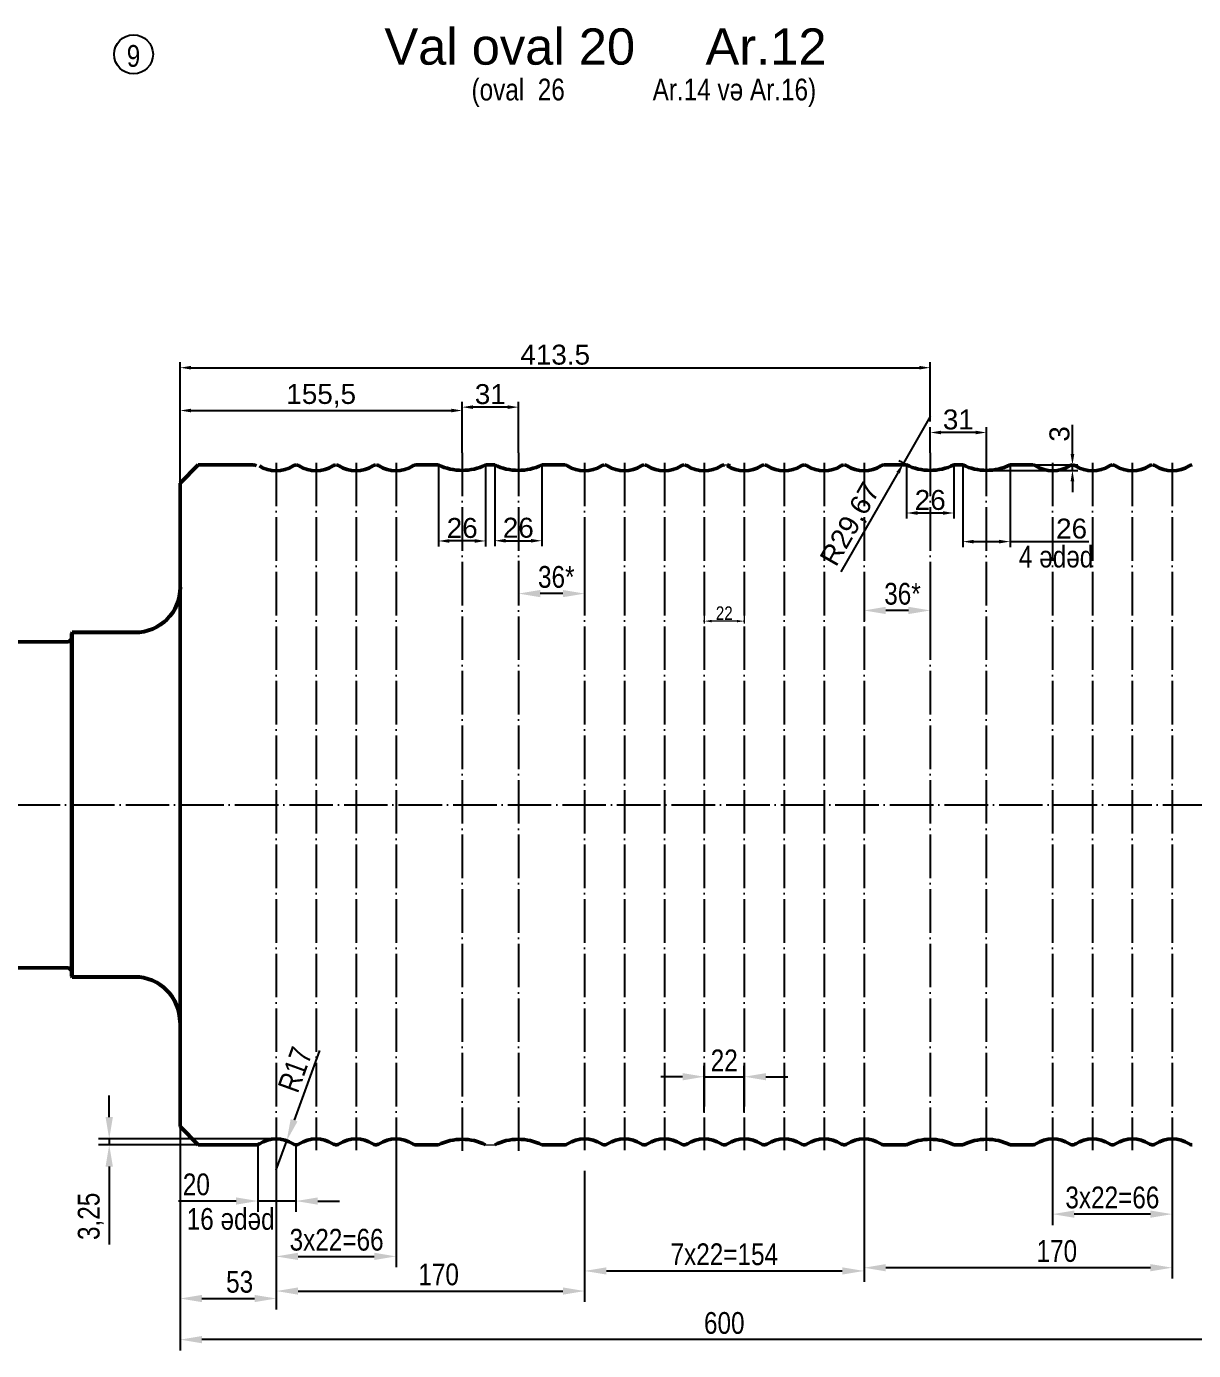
# Model space of a CAD drawing. Header units: millimetres. Extents: x 1526 to 31626, y -4643 to 9189.
# Drawn here: x 5546 to 6189, y -14 to 717 of the extents above; entities that cross this region are included whole.
import ezdxf

# ---------------------------------------------------------------- set-up
doc = ezdxf.new("R2010")
doc.units = ezdxf.units.MM
doc.linetypes.add('ACAD_ISO04W100', pattern=[30, 24, -3, 0, -3])
for name, color, linetype, lineweight in [('êîíòóðíàÿ', 7, 'Continuous', 53), ('контурная', 7, 'Continuous', 50), ('осевые', 1, 'ACAD_ISO04W100', 25), ('тонкая', 7, 'Continuous', 20)]:
    doc.layers.add(name, color=color, linetype=linetype, lineweight=lineweight)
doc.styles.add('s2v4', font='arial.ttf', dxfattribs={"height": 8})
doc.styles.add('s3v2.5', font='arial.ttf', dxfattribs={"width": 0.8, "height": 7.5})
doc.styles.add('s3v4', font='arial.ttf', dxfattribs={"width": 0.8, "height": 12})
doc.styles.get("Standard").update_dxf_attribs({"font": 'arial.ttf'})
doc.dimstyles.new('s2v4', dxfattribs={"dimtxt": 8, "dimasz": 6, "dimexe": 3, "dimexo": 0, "dimgap": 1.5, "dimtad": 1, "dimtxsty": 'Standard', "dimcen": 2.5, "dimadec": 0, "dimazin": 0, "dimtfac": 1, "dimtmove": 0, "dimatfit": 3, "dimfxl": 1, "dimarcsym": 0})
doc.dimstyles.new('s3v2.5', dxfattribs={"dimtxt": 7.5, "dimasz": 4, "dimexe": 1.25, "dimexo": 0.625, "dimtad": 1, "dimtxsty": 's3v2.5', "dimcen": 1.5, "dimclrd": 6, "dimclre": 256, "dimclrt": 1, "dimadec": 0, "dimazin": 0, "dimtfac": 1, "dimtmove": 0, "dimatfit": 3, "dimfxl": 1, "dimlwd": -1, "dimlwe": -1, "dimarcsym": 0})
doc.dimstyles.new('s4v4', dxfattribs={"dimtxt": 16, "dimasz": 12, "dimexe": 6, "dimexo": 0, "dimgap": 3, "dimtad": 1, "dimtxsty": 'Standard', "dimcen": 2.5, "dimadec": 0, "dimazin": 0, "dimtfac": 1, "dimtmove": 0, "dimatfit": 3, "dimfxl": 1, "dimarcsym": 0})

# ---------------------------------------------------------------- blocks, each defined once
blk = doc.blocks.new('*D135')
at = {"layer": 'Defpoints', "color": 0, "transparency": 16777216}
for p in [(5630.45, 117.24), (5683.45, 96.66), (5683.45, 14.91)]:
    blk.add_point(p, dxfattribs=at)
at = {"layer": 'тонкая', "color": 0, "lineweight": -2, "transparency": 16777216}
for p, q in [((5630.45, 117.24), (5630.45, 8.91)), ((5683.45, 96.66), (5683.45, 8.91)), ((5642.45, 14.91), (5671.45, 14.91))]:
    blk.add_line(p, q, dxfattribs=at)
at = {"layer": 'тонкая', "color": 0, "transparency": 16777216}
for points in [[(5642.45, 16.91), (5642.45, 12.91), (5630.45, 14.91)], [(5671.45, 16.91), (5671.45, 12.91), (5683.45, 14.91)]]:
    blk.add_solid(points, dxfattribs=at)
at = {"layer": 'тонкая', "color": 0, "transparency": 16777216, "insert": (5663.22, 24.04), "char_height": 12, "attachment_point": 5, "style": 's3v4'}
blk.add_mtext('53', dxfattribs=at)
blk = doc.blocks.new('*D137')
at = {"layer": 'Defpoints', "color": 0, "transparency": 16777216}
for p in [(5853.45, 85.4), (5683.45, 39.18), (5853.45, 19.02)]:
    blk.add_point(p, dxfattribs=at)
at = {"layer": 'тонкая', "color": 0, "lineweight": -2, "transparency": 16777216}
for p, q in [((5853.45, 85.4), (5853.45, 13.02)), ((5683.45, 39.18), (5683.45, 13.02)), ((5695.45, 19.02), (5841.45, 19.02))]:
    blk.add_line(p, q, dxfattribs=at)
at = {"layer": 'тонкая', "color": 0, "transparency": 16777216}
for points in [[(5695.45, 21.02), (5695.45, 17.02), (5683.45, 19.02)], [(5841.45, 21.02), (5841.45, 17.02), (5853.45, 19.02)]]:
    blk.add_solid(points, dxfattribs=at)
at = {"layer": 'тонкая', "color": 0, "transparency": 16777216, "insert": (5772.96, 28.14), "char_height": 12, "attachment_point": 5, "style": 's3v4'}
blk.add_mtext('170', dxfattribs=at)
blk = doc.blocks.new('*D154')
at = {"layer": 'Defpoints', "color": 0, "transparency": 16777216}
for p in [(5681.95, 102.99), (5591.32, 99.74), (5640.45, 99.74)]:
    blk.add_point(p, dxfattribs=at)
at = {"layer": 'тонкая', "color": 0, "lineweight": -2, "transparency": 16777216}
for p, q in [((5591.32, 114.99), (5591.32, 126.99)), ((5681.95, 102.99), (5585.32, 102.99)), ((5591.32, 102.99), (5591.32, 99.74)), ((5640.45, 99.74), (5585.32, 99.74)), ((5591.32, 87.74), (5591.32, 44.74))]:
    blk.add_line(p, q, dxfattribs=at)
at = {"layer": 'тонкая', "color": 0, "transparency": 16777216}
for points in [[(5589.32, 114.99), (5593.32, 114.99), (5591.32, 102.99)], [(5589.32, 87.74), (5593.32, 87.74), (5591.32, 99.74)]]:
    blk.add_solid(points, dxfattribs=at)
at = {"layer": 'тонкая', "color": 0, "transparency": 16777216, "insert": (5581.11, 60.24), "char_height": 12, "attachment_point": 5, "rotation": 90, "style": 's3v4'}
blk.add_mtext('3,25', dxfattribs=at)
blk = doc.blocks.new('*D155')
at = {"layer": 'Defpoints', "color": 0, "transparency": 16777216}
for p in [(6044.02, 492.66), (6044.02, 481.51), (6075.02, 481.51)]:
    blk.add_point(p, dxfattribs=at)
at = {"layer": 'тонкая', "color": 0, "lineweight": -2, "transparency": 16777216}
for p, q in [((6044.02, 481.51), (6044.02, 495.66)), ((6069.02, 492.66), (6050.02, 492.66)), ((6075.02, 481.51), (6075.02, 495.66))]:
    blk.add_line(p, q, dxfattribs=at)
at = {"layer": 'тонкая', "color": 0, "transparency": 16777216}
for points in [[(6050.02, 493.66), (6050.02, 491.66), (6044.02, 492.66)], [(6069.02, 493.66), (6069.02, 491.66), (6075.02, 492.66)]]:
    blk.add_solid(points, dxfattribs=at)
at = {"layer": 'тонкая', "color": 0, "transparency": 16777216, "insert": (6059.52, 499.78), "char_height": 11, "attachment_point": 5}
blk.add_mtext('31', dxfattribs=at)
blk = doc.blocks.new('*D156')
at = {"layer": 'Defpoints', "color": 0, "transparency": 16777216}
for p in [(6007.52, 96.66), (6177.45, 96.66), (6007.52, 31.91)]:
    blk.add_point(p, dxfattribs=at)
at = {"layer": 'тонкая', "color": 0, "lineweight": -2, "transparency": 16777216}
for p, q in [((6007.52, 96.66), (6007.52, 25.91)), ((6177.45, 96.66), (6177.45, 25.91)), ((6165.45, 31.91), (6019.52, 31.91))]:
    blk.add_line(p, q, dxfattribs=at)
at = {"layer": 'тонкая', "color": 0, "transparency": 16777216}
for points in [[(6019.52, 33.91), (6019.52, 29.91), (6007.52, 31.91)], [(6165.45, 33.91), (6165.45, 29.91), (6177.45, 31.91)]]:
    blk.add_solid(points, dxfattribs=at)
at = {"layer": 'тонкая', "color": 0, "transparency": 16777216, "insert": (6113.82, 41.04), "char_height": 12, "attachment_point": 5, "style": 's3v4'}
blk.add_mtext('170', dxfattribs=at)
blk = doc.blocks.new('*D157')
at = {"layer": 'Defpoints', "color": 0, "transparency": 16777216}
for p in [(5785.95, 506.65), (5785.95, 481.51), (5816.95, 481.51)]:
    blk.add_point(p, dxfattribs=at)
at = {"layer": 'тонкая', "color": 0, "lineweight": -2, "transparency": 16777216}
for p, q in [((5785.95, 481.51), (5785.95, 509.65)), ((5810.95, 506.65), (5791.95, 506.65)), ((5816.95, 481.51), (5816.95, 509.65))]:
    blk.add_line(p, q, dxfattribs=at)
at = {"layer": 'тонкая', "color": 0, "transparency": 16777216}
for points in [[(5791.95, 507.65), (5791.95, 505.65), (5785.95, 506.65)], [(5810.95, 507.65), (5810.95, 505.65), (5816.95, 506.65)]]:
    blk.add_solid(points, dxfattribs=at)
at = {"layer": 'тонкая', "color": 0, "transparency": 16777216, "insert": (5801.45, 513.77), "char_height": 11, "attachment_point": 5}
blk.add_mtext('31', dxfattribs=at)
blk = doc.blocks.new('*D139')
at = {"layer": 'Defpoints', "color": 0, "transparency": 16777216}
for p in [(5853.45, 424.59), (5816.95, 421.82), (5816.95, 403.79)]:
    blk.add_point(p, dxfattribs=at)
at = {"layer": 'тонкая', "color": 0, "lineweight": -2, "transparency": 16777216}
for p, q in [((5853.45, 424.59), (5853.45, 397.79)), ((5816.95, 421.82), (5816.95, 397.79)), ((5841.45, 403.79), (5828.95, 403.79))]:
    blk.add_line(p, q, dxfattribs=at)
at = {"layer": 'тонкая', "color": 0, "transparency": 16777216}
for points in [[(5828.95, 405.79), (5828.95, 401.79), (5816.95, 403.79)], [(5841.45, 405.79), (5841.45, 401.79), (5853.45, 403.79)]]:
    blk.add_solid(points, dxfattribs=at)
at = {"layer": 'тонкая', "color": 0, "transparency": 16777216, "insert": (5837.82, 412.92), "char_height": 12, "attachment_point": 5, "style": 's3v4'}
blk.add_mtext('36*', dxfattribs=at)
blk = doc.blocks.new('*D158')
at = {"layer": 'Defpoints', "color": 0, "transparency": 16777216}
for p in [(6007.52, 411.62), (6044.02, 411.62), (6007.52, 394.49)]:
    blk.add_point(p, dxfattribs=at)
at = {"layer": 'тонкая', "color": 0, "lineweight": -2, "transparency": 16777216}
for p, q in [((6007.52, 411.62), (6007.52, 388.49)), ((6044.02, 411.62), (6044.02, 388.49)), ((6032.02, 394.49), (6019.52, 394.49))]:
    blk.add_line(p, q, dxfattribs=at)
at = {"layer": 'тонкая', "color": 0, "transparency": 16777216}
for points in [[(6019.52, 396.49), (6019.52, 392.49), (6007.52, 394.49)], [(6032.02, 396.49), (6032.02, 392.49), (6044.02, 394.49)]]:
    blk.add_solid(points, dxfattribs=at)
at = {"layer": 'тонкая', "color": 0, "transparency": 16777216, "insert": (6028.72, 403.62), "char_height": 12, "attachment_point": 5, "style": 's3v4'}
blk.add_mtext('36*', dxfattribs=at)
blk = doc.blocks.new('*D159')
at = {"layer": 'Defpoints', "color": 0, "transparency": 16777216}
for p in [(5772.88, 474.74), (5798.88, 474.74), (5772.88, 432.82)]:
    blk.add_point(p, dxfattribs=at)
at = {"layer": 'тонкая', "color": 0, "lineweight": -2, "transparency": 16777216}
for p, q in [((5772.88, 474.74), (5772.88, 429.82)), ((5798.88, 474.74), (5798.88, 429.82)), ((5792.88, 432.82), (5778.88, 432.82))]:
    blk.add_line(p, q, dxfattribs=at)
at = {"layer": 'тонкая', "color": 0, "transparency": 16777216}
for points in [[(5778.88, 433.82), (5778.88, 431.82), (5772.88, 432.82)], [(5792.88, 433.82), (5792.88, 431.82), (5798.88, 432.82)]]:
    blk.add_solid(points, dxfattribs=at)
at = {"layer": 'тонкая', "color": 0, "transparency": 16777216, "insert": (5785.95, 439.93), "char_height": 11, "attachment_point": 5}
blk.add_mtext('26', dxfattribs=at)
blk = doc.blocks.new('*D160')
at = {"layer": 'Defpoints', "color": 0, "transparency": 16777216}
for p in [(6031.01, 474.74), (6057.02, 474.74), (6057.02, 448.25)]:
    blk.add_point(p, dxfattribs=at)
at = {"layer": 'тонкая', "color": 0, "lineweight": -2, "transparency": 16777216}
for p, q in [((6031.01, 474.74), (6031.01, 445.25)), ((6057.02, 474.74), (6057.02, 445.25)), ((6037.01, 448.25), (6051.02, 448.25))]:
    blk.add_line(p, q, dxfattribs=at)
at = {"layer": 'тонкая', "color": 0, "transparency": 16777216}
for points in [[(6037.01, 449.25), (6037.01, 447.25), (6031.01, 448.25)], [(6051.02, 449.25), (6051.02, 447.25), (6057.02, 448.25)]]:
    blk.add_solid(points, dxfattribs=at)
at = {"layer": 'тонкая', "color": 0, "transparency": 16777216, "insert": (6044.02, 455.37), "char_height": 11, "attachment_point": 5}
blk.add_mtext('26', dxfattribs=at)
blk = doc.blocks.new('*D161')
at = {"layer": 'Defpoints', "color": 0, "transparency": 16777216}
for p in [(6062.01, 474.74), (6088.02, 474.74), (6088.02, 432.46)]:
    blk.add_point(p, dxfattribs=at)
at = {"layer": 'тонкая', "color": 0, "lineweight": -2, "transparency": 16777216}
for p, q in [((6062.01, 474.74), (6062.01, 429.46)), ((6088.02, 474.74), (6088.02, 429.46)), ((6068.01, 432.46), (6082.02, 432.46)), ((6088.02, 432.46), (6131.44, 432.46))]:
    blk.add_line(p, q, dxfattribs=at)
at = {"layer": 'тонкая', "color": 0, "transparency": 16777216}
for points in [[(6068.01, 433.46), (6068.01, 431.46), (6062.01, 432.46)], [(6082.02, 433.46), (6082.02, 431.46), (6088.02, 432.46)]]:
    blk.add_solid(points, dxfattribs=at)
at = {"layer": 'тонкая', "color": 0, "transparency": 16777216, "insert": (6121.97, 439.57), "char_height": 11, "attachment_point": 5}
blk.add_mtext('26', dxfattribs=at)
blk = doc.blocks.new('*D162')
at = {"layer": 'Defpoints', "color": 0, "transparency": 16777216}
for p in [(5673.31, 99.87), (5694.29, 99.74), (5694.29, 68.69)]:
    blk.add_point(p, dxfattribs=at)
at = {"layer": 'тонкая', "color": 0, "lineweight": -2, "transparency": 16777216}
for p, q in [((5673.31, 99.87), (5673.31, 62.69)), ((5694.29, 99.74), (5694.29, 62.69)), ((5661.31, 68.69), (5629.43, 68.69)), ((5694.29, 68.69), (5673.31, 68.69)), ((5706.29, 68.69), (5718.29, 68.69))]:
    blk.add_line(p, q, dxfattribs=at)
at = {"layer": 'тонкая', "color": 0, "transparency": 16777216}
for points in [[(5661.31, 70.69), (5661.31, 66.69), (5673.31, 68.69)], [(5706.29, 70.69), (5706.29, 66.69), (5694.29, 68.69)]]:
    blk.add_solid(points, dxfattribs=at)
at = {"layer": 'тонкая', "color": 0, "transparency": 16777216, "insert": (5639.37, 77.81), "char_height": 12, "attachment_point": 5, "style": 's3v4'}
blk.add_mtext('20', dxfattribs=at)
blk = doc.blocks.new('*D177')
at = {"layer": 'Defpoints', "color": 0, "transparency": 16777216}
for p in [(6230.45, 109.74), (5630.45, 48.11), (5630.45, -7.77)]:
    blk.add_point(p, dxfattribs=at)
at = {"layer": 'тонкая', "color": 0, "lineweight": -2, "transparency": 16777216}
for p, q in [((6230.45, 109.74), (6230.45, -13.77)), ((5630.45, 48.11), (5630.45, -13.77)), ((6218.45, -7.77), (5642.45, -7.77))]:
    blk.add_line(p, q, dxfattribs=at)
at = {"layer": 'тонкая', "color": 0, "transparency": 16777216}
for points in [[(5642.45, -5.77), (5642.45, -9.77), (5630.45, -7.77)], [(6218.45, -5.77), (6218.45, -9.77), (6230.45, -7.77)]]:
    blk.add_solid(points, dxfattribs=at)
at = {"layer": 'тонкая', "color": 0, "transparency": 16777216, "insert": (5930.45, 1.35), "char_height": 12, "attachment_point": 5, "style": 's3v4'}
blk.add_mtext('600', dxfattribs=at)
blk = doc.blocks.new('*D178')
at = {"layer": 'Defpoints', "color": 0, "transparency": 16777216}
for p in [(5919.45, 392.61), (5919.45, 388.6), (5941.45, 392.61)]:
    blk.add_point(p, dxfattribs=at)
at = {"layer": 'тонкая', "transparency": 16777216}
for p, q in [((5919.45, 391.98), (5919.45, 387.35)), ((5941.45, 391.98), (5941.45, 387.35))]:
    blk.add_line(p, q, dxfattribs=at)
at = {"layer": 'тонкая', "color": 6, "transparency": 16777216}
blk.add_line((5937.45, 388.6), (5923.45, 388.6), dxfattribs=at)
for points in [[(5923.45, 389.27), (5923.45, 387.93), (5919.45, 388.6)], [(5937.45, 389.27), (5937.45, 387.93), (5941.45, 388.6)]]:
    blk.add_solid(points, dxfattribs=at)
at = {"layer": 'тонкая', "color": 1, "transparency": 16777216, "insert": (5930.45, 392.99), "char_height": 7.5, "attachment_point": 5, "style": 's3v2.5'}
blk.add_mtext('22', dxfattribs=at)
blk = doc.blocks.new('*D179')
at = {"layer": 'Defpoints', "color": 0, "transparency": 16777216}
for p in [(5941.45, 137.27), (5919.45, 117.75), (5941.45, 117.75)]:
    blk.add_point(p, dxfattribs=at)
at = {"layer": 'тонкая', "color": 0, "lineweight": -2, "transparency": 16777216}
for p, q in [((5919.45, 117.75), (5919.45, 143.27)), ((5941.45, 117.75), (5941.45, 143.27)), ((5907.45, 137.27), (5895.45, 137.27)), ((5919.45, 137.27), (5941.45, 137.27)), ((5953.45, 137.27), (5965.45, 137.27))]:
    blk.add_line(p, q, dxfattribs=at)
at = {"layer": 'тонкая', "color": 0, "transparency": 16777216}
for points in [[(5907.45, 139.27), (5907.45, 135.27), (5919.45, 137.27)], [(5953.45, 139.27), (5953.45, 135.27), (5941.45, 137.27)]]:
    blk.add_solid(points, dxfattribs=at)
at = {"layer": 'тонкая', "color": 0, "transparency": 16777216, "insert": (5930.45, 146.29), "char_height": 12, "attachment_point": 5, "style": 's3v4'}
blk.add_mtext('22', dxfattribs=at)
blk = doc.blocks.new('*D180')
at = {"layer": 'Defpoints', "color": 0, "transparency": 16777216}
for p in [(5749.45, 96.66), (5683.45, 46.06), (5749.45, 38.14)]:
    blk.add_point(p, dxfattribs=at)
at = {"layer": 'тонкая', "color": 0, "lineweight": -2, "transparency": 16777216}
for p, q in [((5749.45, 96.66), (5749.45, 32.14)), ((5683.45, 46.06), (5683.45, 32.14)), ((5695.45, 38.14), (5737.45, 38.14))]:
    blk.add_line(p, q, dxfattribs=at)
at = {"layer": 'тонкая', "color": 0, "transparency": 16777216}
for points in [[(5695.45, 40.14), (5695.45, 36.14), (5683.45, 38.14)], [(5737.45, 40.14), (5737.45, 36.14), (5749.45, 38.14)]]:
    blk.add_solid(points, dxfattribs=at)
at = {"layer": 'тонкая', "color": 0, "transparency": 16777216, "insert": (5716.7, 47.27), "char_height": 12, "attachment_point": 5, "style": 's3v4'}
blk.add_mtext('3x22=66', dxfattribs=at)
blk = doc.blocks.new('*D142')
at = {"layer": 'Defpoints', "color": 0, "transparency": 16777216}
for p in [(6007.52, 56.6), (5853.45, 49.21), (6007.52, 30.12)]:
    blk.add_point(p, dxfattribs=at)
at = {"layer": 'тонкая', "color": 0, "lineweight": -2, "transparency": 16777216}
for p, q in [((6007.52, 56.6), (6007.52, 24.12)), ((5853.45, 49.21), (5853.45, 24.12)), ((5865.45, 30.12), (5995.52, 30.12))]:
    blk.add_line(p, q, dxfattribs=at)
at = {"layer": 'тонкая', "color": 0, "transparency": 16777216}
for points in [[(5865.45, 32.12), (5865.45, 28.12), (5853.45, 30.12)], [(5995.52, 32.12), (5995.52, 28.12), (6007.52, 30.12)]]:
    blk.add_solid(points, dxfattribs=at)
at = {"layer": 'тонкая', "color": 0, "transparency": 16777216, "insert": (5930.48, 39.24), "char_height": 12, "attachment_point": 5, "style": 's3v4'}
blk.add_mtext('7x22=154', dxfattribs=at)
blk = doc.blocks.new('*D181')
at = {"layer": 'Defpoints', "color": 0, "transparency": 16777216}
for p in [(5689.17, 101.98), (5683.38, 85.99)]:
    blk.add_point(p, dxfattribs=at)
at = {"layer": 'тонкая', "color": 0, "lineweight": -2, "transparency": 16777216}
for p, q in [((5707.19, 151.76), (5693.26, 113.26)), ((5683.38, 85.99), (5689.17, 101.98))]:
    blk.add_line(p, q, dxfattribs=at)
at = {"layer": 'тонкая', "color": 0, "transparency": 16777216}
blk.add_solid([(5691.38, 113.94), (5695.14, 112.58), (5689.17, 101.98)], dxfattribs=at)
at = {"layer": 'тонкая', "color": 0, "transparency": 16777216, "insert": (5693.78, 141.22), "char_height": 12, "attachment_point": 5, "rotation": 70.09606, "style": 's3v4'}
blk.add_mtext('R17', dxfattribs=at)
blk = doc.blocks.new('*D182')
at = {"layer": 'Defpoints', "color": 0, "transparency": 16777216}
for p in [(5803.88, 474.74), (5829.88, 474.74), (5829.88, 432.95)]:
    blk.add_point(p, dxfattribs=at)
at = {"layer": 'тонкая', "color": 0, "lineweight": -2, "transparency": 16777216}
for p, q in [((5803.88, 474.74), (5803.88, 429.95)), ((5829.88, 474.74), (5829.88, 429.95)), ((5809.88, 432.95), (5823.88, 432.95))]:
    blk.add_line(p, q, dxfattribs=at)
at = {"layer": 'тонкая', "color": 0, "transparency": 16777216}
for points in [[(5809.88, 433.95), (5809.88, 431.95), (5803.88, 432.95)], [(5823.88, 433.95), (5823.88, 431.95), (5829.88, 432.95)]]:
    blk.add_solid(points, dxfattribs=at)
at = {"layer": 'тонкая', "color": 0, "transparency": 16777216, "insert": (5816.88, 440.06), "char_height": 11, "attachment_point": 5}
blk.add_mtext('26', dxfattribs=at)
blk = doc.blocks.new('*D183')
at = {"layer": 'Defpoints', "color": 0, "transparency": 16777216}
for p in [(5785.95, 504.79), (5785.95, 481.51), (5630.45, 464.74)]:
    blk.add_point(p, dxfattribs=at)
at = {"layer": 'тонкая', "color": 0, "lineweight": -2, "transparency": 16777216}
for p, q in [((5630.45, 464.74), (5630.45, 507.79)), ((5636.45, 504.79), (5779.95, 504.79)), ((5785.95, 481.51), (5785.95, 507.79))]:
    blk.add_line(p, q, dxfattribs=at)
at = {"layer": 'тонкая', "color": 0, "transparency": 16777216}
for points in [[(5636.45, 505.79), (5636.45, 503.79), (5630.45, 504.79)], [(5779.95, 505.79), (5779.95, 503.79), (5785.95, 504.79)]]:
    blk.add_solid(points, dxfattribs=at)
at = {"layer": 'тонкая', "color": 0, "transparency": 16777216, "insert": (5708.2, 512.9), "char_height": 11, "attachment_point": 5}
blk.add_mtext('155,5', dxfattribs=at)
blk = doc.blocks.new('*D143')
at = {"layer": 'Defpoints', "color": 0, "transparency": 16777216}
for p in [(6044.02, 528.41), (5630.45, 507.79), (6044.02, 498.66)]:
    blk.add_point(p, dxfattribs=at)
at = {"layer": 'тонкая', "color": 0, "lineweight": -2, "transparency": 16777216}
for p, q in [((5630.45, 507.79), (5630.45, 531.41)), ((5636.45, 528.41), (6038.02, 528.41)), ((6044.02, 498.66), (6044.02, 531.41))]:
    blk.add_line(p, q, dxfattribs=at)
at = {"layer": 'тонкая', "color": 0, "transparency": 16777216}
for points in [[(5636.45, 529.41), (5636.45, 527.41), (5630.45, 528.41)], [(6038.02, 529.41), (6038.02, 527.41), (6044.02, 528.41)]]:
    blk.add_solid(points, dxfattribs=at)
at = {"layer": 'тонкая', "color": 0, "transparency": 16777216, "insert": (5837.23, 535.53), "char_height": 11, "attachment_point": 5}
blk.add_mtext('413.5', dxfattribs=at)
blk = doc.blocks.new('*D184')
at = {"layer": 'Defpoints', "color": 0, "transparency": 16777216}
for p in [(6075.02, 471.74), (6094.3, 474.74), (6122.44, 474.74)]:
    blk.add_point(p, dxfattribs=at)
at = {"layer": 'тонкая', "color": 0, "lineweight": -2, "transparency": 16777216}
for p, q in [((6122.44, 480.74), (6122.44, 496.95)), ((6075.02, 471.74), (6125.44, 471.74)), ((6094.3, 474.74), (6125.44, 474.74)), ((6122.44, 471.74), (6122.44, 474.74)), ((6122.44, 465.74), (6122.44, 459.74))]:
    blk.add_line(p, q, dxfattribs=at)
at = {"layer": 'тонкая', "color": 0, "transparency": 16777216}
for points in [[(6121.44, 480.74), (6123.44, 480.74), (6122.44, 474.74)], [(6121.44, 465.74), (6123.44, 465.74), (6122.44, 471.74)]]:
    blk.add_solid(points, dxfattribs=at)
at = {"layer": 'тонкая', "color": 0, "transparency": 16777216, "insert": (6115.32, 491.85), "char_height": 11, "attachment_point": 5, "rotation": 90}
blk.add_mtext('3', dxfattribs=at)
blk = doc.blocks.new('*D185')
at = {"layer": 'Defpoints', "color": 0, "transparency": 16777216}
for p in [(6044.02, 501.41), (6029.27, 475.67)]:
    blk.add_point(p, dxfattribs=at)
at = {"layer": 'тонкая', "color": 0, "lineweight": -2, "transparency": 16777216}
for p, q in [((6044.02, 501.41), (6029.27, 475.67)), ((5994.93, 415.72), (6026.29, 470.46))]:
    blk.add_line(p, q, dxfattribs=at)
blk.add_arc((6044.02, 501.41), 29.67, 234.40436, 244.01225, dxfattribs=at)
at = {"layer": 'тонкая', "color": 0, "transparency": 16777216}
blk.add_solid([(6025.42, 470.96), (6027.15, 469.97), (6029.27, 475.67)], dxfattribs=at)
at = {"layer": 'тонкая', "color": 0, "transparency": 16777216, "insert": (6000.48, 441.73), "char_height": 11, "attachment_point": 5, "rotation": 60.19767}
blk.add_mtext('R29,67', dxfattribs=at)
blk = doc.blocks.new('*D186')
at = {"layer": 'Defpoints', "color": 0, "transparency": 16777216}
for p in [(6111.45, 96.66), (6177.45, 77.82), (6111.45, 61.45)]:
    blk.add_point(p, dxfattribs=at)
at = {"layer": 'тонкая', "color": 0, "lineweight": -2, "transparency": 16777216}
for p, q in [((6111.45, 96.66), (6111.45, 55.45)), ((6177.45, 77.82), (6177.45, 55.45)), ((6165.45, 61.45), (6123.45, 61.45))]:
    blk.add_line(p, q, dxfattribs=at)
at = {"layer": 'тонкая', "color": 0, "transparency": 16777216}
for points in [[(6123.45, 63.45), (6123.45, 59.45), (6111.45, 61.45)], [(6165.45, 63.45), (6165.45, 59.45), (6177.45, 61.45)]]:
    blk.add_solid(points, dxfattribs=at)
at = {"layer": 'тонкая', "color": 0, "transparency": 16777216, "insert": (6144.45, 70.58), "char_height": 12, "attachment_point": 5, "style": 's3v4'}
blk.add_mtext('3x22=66', dxfattribs=at)

msp = doc.modelspace()

# ---------------------------------------------------------------- linework, layer by layer
msp.add_circle((5604.71539, 701.29007), 10.75362)
at = {"layer": 'êîíòóðíàÿ'}
for points in [[(5630.4492, 407.2447, -0.414213562), (5605.4492, 382.2447), (5570.94883, 382.2447)], [(5630.4492, 167.2447, 0.414213562), (5605.4492, 192.2447), (5570.94883, 192.2447)]]:
    msp.add_lwpolyline(points, format="xyb", dxfattribs=at)
msp.add_lwpolyline([(5570.44883, 380.2447), (5570.44883, 195.25229)], dxfattribs=at)
at = {"layer": 'контурная'}
for p, q in [((5630.4492, 464.7447), (5640.4492, 474.7447)), ((5640.4492, 474.7447), (5670.95464, 474.7447)), ((5760.31214, 474.7447), (5772.88262, 474.7447)), ((5772.88262, 474.7447), (5768.97679, 474.7447)), ((5798.88416, 474.7447), (5803.88262, 474.7447)), ((5829.88416, 474.7447), (5842.45464, 474.7447)), ((5829.88416, 474.7447), (5833.78999, 474.7447)), ((5829.88416, 474.7447), (5833.78999, 474.7447)), ((6031.01424, 474.7447), (6018.44375, 474.7447)), ((6031.01424, 474.7447), (6027.1084, 474.7447)), ((6031.01424, 474.7447), (6027.1084, 474.7447)), ((6062.01424, 474.7447), (6057.01577, 474.7447)), ((6100.58626, 474.7447), (6088.01577, 474.7447)), ((6088.01577, 474.7447), (6091.92161, 474.7447)), ((5630.4492, 464.7447), (5630.4492, 109.7447)), ((5570.44883, 381.7447), (5570.94883, 382.2447)), ((5570.44883, 380.2447), (5570.44883, 381.7447)), ((5570.94883, 382.2447), (5570.94883, 192.2447)), ((5568.44883, 377.2447), (5400.44883, 377.2447)), ((5630.4492, 323.38155), (5630.4492, 323.38155)), ((5400.44883, 197.25229), (5568.44883, 197.25229)), ((5570.44883, 195.25229), (5570.44883, 192.7447)), ((5570.44883, 192.7447), (5570.94883, 192.2447)), ((5630.4492, 109.7447), (5640.4492, 99.7447)), ((5640.4492, 99.7447), (5672.45464, 99.7447)), ((5760.31214, 99.7447), (5772.88262, 99.7447)), ((5772.88262, 99.7447), (5768.97679, 99.7447)), ((5829.88416, 99.7447), (5842.45464, 99.7447)), ((6031.01424, 99.7447), (6018.44375, 99.7447)), ((6031.01424, 99.7447), (6027.1084, 99.7447)), ((6031.01424, 99.7447), (6027.1084, 99.7447)), ((6062.01424, 99.7447), (6057.01577, 99.7447)), ((6100.58626, 99.7447), (6088.01577, 99.7447)), ((6088.01577, 99.7447), (6091.92161, 99.7447))]:
    msp.add_line(p, q, dxfattribs=at)
for centre, radius, start, end in [((5670.95464, 471.7447), 3, 56.87705979, 90), ((5683.38339, 488.4947), 17, 236.87705979, 303.12294021), ((5694.31214, 471.7447), 3, 90, 123.12294021), ((5694.45464, 471.7447), 3, 56.87705979, 90), ((5705.38339, 488.4947), 17, 236.87705979, 303.12294021), ((5716.31214, 471.7447), 3, 90, 123.12294021), ((5716.45464, 471.7447), 3, 56.87705979, 90), ((5727.38339, 488.4947), 17, 236.87705979, 303.12294021), ((5738.31214, 471.7447), 3, 90, 123.12294021), ((5738.45464, 471.7447), 3, 56.87705979, 90), ((5749.38339, 488.4947), 17, 236.87705979, 303.12294021), ((5760.31214, 471.7447), 3, 90, 123.12294021), ((5785.88339, 501.4147), 29.67, 244.01225192, 295.98774808), ((5816.88339, 501.4147), 29.67, 244.01225192, 295.98774808), ((5842.45464, 471.7447), 3, 56.87705979, 90), ((5853.38339, 488.4947), 17, 236.87705979, 303.12294021), ((5864.31214, 471.7447), 3, 90, 123.12294021), ((5864.45464, 471.7447), 3, 56.87705979, 90), ((5875.38339, 488.4947), 17, 236.87705979, 303.12294021), ((5886.31214, 471.7447), 3, 90, 123.12294021), ((5886.45464, 471.7447), 3, 56.87705979, 90), ((5897.38339, 488.4947), 17, 236.87705979, 303.12294021), ((5908.31214, 471.7447), 3, 90, 123.12294021), ((5908.45464, 471.7447), 3, 56.87705979, 90), ((5919.38339, 488.4947), 17, 236.87705979, 303.12294021), ((5930.31214, 471.7447), 3, 90, 123.12294021), ((5932.08626, 471.7447), 3, 56.87705979, 90), ((5941.515, 488.4947), 17, 236.87705979, 303.12294021), ((5952.44375, 471.7447), 3, 90, 123.12294021), ((5952.58626, 471.7447), 3, 56.87705979, 90), ((5963.515, 488.4947), 17, 236.87705979, 303.12294021), ((5974.44375, 471.7447), 3, 90, 123.12294021), ((5974.58626, 471.7447), 3, 56.87705979, 90), ((5985.515, 488.4947), 17, 236.87705979, 303.12294021), ((5996.44375, 471.7447), 3, 90, 123.12294021), ((5996.58626, 471.7447), 3, 56.87705979, 90), ((6007.515, 488.4947), 17, 236.87705979, 303.12294021), ((6018.44375, 471.7447), 3, 90, 123.12294021), ((6044.015, 501.4147), 29.67, 244.01225192, 295.98774808), ((6075.015, 501.4147), 29.67, 244.01225192, 295.98774808), ((6100.58626, 471.7447), 3, 56.87705979, 90), ((6111.515, 488.4947), 17, 236.87705979, 303.12294021), ((6122.44375, 471.7447), 3, 90, 123.12294021), ((6122.58626, 471.7447), 3, 56.87705979, 90), ((6133.515, 488.4947), 17, 236.87705979, 303.12294021), ((6144.44375, 471.7447), 3, 90, 123.12294021), ((6144.58626, 471.7447), 3, 56.87705979, 90), ((6155.515, 488.4947), 17, 236.87705979, 303.12294021), ((6166.44375, 471.7447), 3, 90, 123.12294021), ((6166.58626, 471.7447), 3, 56.87705979, 90), ((6177.515, 488.4947), 17, 236.87705979, 303.12294021), ((6188.44375, 471.7447), 3, 90, 123.12294021), ((5568.44883, 379.2447), 2, 270, 0), ((5568.44883, 195.25229), 2, 0, 90), ((5683.38339, 85.9947), 17, 56.87705979, 123.12294021), ((5705.38339, 85.9947), 17, 56.87705979, 123.12294021), ((5727.38339, 85.9947), 17, 56.87705979, 123.12294021), ((5749.38339, 85.9947), 17, 56.87705979, 123.12294021), ((5785.88339, 73.0747), 29.67, 64.01225192, 115.98774808), ((5816.88339, 73.0747), 29.67, 64.01225192, 115.98774808), ((5853.38339, 85.9947), 17, 56.87705979, 123.12294021), ((5875.38339, 85.9947), 17, 56.87705979, 123.12294021), ((5897.38339, 85.9947), 17, 56.87705979, 123.12294021), ((5919.38339, 85.9947), 17, 56.87705979, 123.12294021), ((5941.515, 85.9947), 17, 56.87705979, 123.12294021), ((5963.515, 85.9947), 17, 56.87705979, 123.12294021), ((5985.515, 85.9947), 17, 56.87705979, 123.12294021), ((6007.515, 85.9947), 17, 56.87705979, 123.12294021), ((6044.015, 73.0747), 29.67, 64.01225192, 115.98774808), ((6075.015, 73.0747), 29.67, 64.01225192, 115.98774808), ((6111.515, 85.9947), 17, 56.87705979, 123.12294021), ((6133.515, 85.9947), 17, 56.87705979, 123.12294021), ((6155.515, 85.9947), 17, 56.87705979, 123.12294021), ((6177.515, 85.9947), 17, 56.87705979, 123.12294021), ((5672.45464, 102.7447), 3, 270, 303.12294021), ((5694.31214, 102.7447), 3, 236.87705979, 270), ((5694.45464, 102.7447), 3, 270, 303.12294021), ((5716.31214, 102.7447), 3, 236.87705979, 270), ((5716.45464, 102.7447), 3, 270, 303.12294021), ((5738.31214, 102.7447), 3, 236.87705979, 270), ((5738.45464, 102.7447), 3, 270, 303.12294021), ((5760.31214, 102.7447), 3, 236.87705979, 270), ((5842.45464, 102.7447), 3, 270, 303.12294021), ((5864.31214, 102.7447), 3, 236.87705979, 270), ((5864.45464, 102.7447), 3, 270, 303.12294021), ((5886.31214, 102.7447), 3, 236.87705979, 270), ((5886.45464, 102.7447), 3, 270, 303.12294021), ((5908.31214, 102.7447), 3, 236.87705979, 270), ((5908.45464, 102.7447), 3, 270, 303.12294021), ((5930.31214, 102.7447), 3, 236.87705979, 270), ((5930.58626, 102.7447), 3, 270, 303.12294021), ((5952.44375, 102.7447), 3, 236.87705979, 270), ((5952.58626, 102.7447), 3, 270, 303.12294021), ((5974.44375, 102.7447), 3, 236.87705979, 270), ((5974.58626, 102.7447), 3, 270, 303.12294021), ((5996.44375, 102.7447), 3, 236.87705979, 270), ((5996.58626, 102.7447), 3, 270, 303.12294021), ((6018.44375, 102.7447), 3, 236.87705979, 270), ((6100.58626, 102.7447), 3, 270, 303.12294021), ((6122.44375, 102.7447), 3, 236.87705979, 270), ((6122.58626, 102.7447), 3, 270, 303.12294021), ((6144.44375, 102.7447), 3, 236.87705979, 270), ((6144.58626, 102.7447), 3, 270, 303.12294021), ((6166.44375, 102.7447), 3, 236.87705979, 270), ((6166.58626, 102.7447), 3, 270, 303.12294021), ((6188.44375, 102.7447), 3, 236.87705979, 270)]:
    msp.add_arc(centre, radius, start, end, dxfattribs=at)
at = {"layer": 'осевые'}
for p, q in [((5683.4492, 475.98774), (5683.4492, 96.66307)), ((5705.4492, 475.98774), (5705.4492, 96.66307)), ((5727.4492, 475.98774), (5727.4492, 96.66307)), ((5749.4492, 475.98774), (5749.4492, 96.66307)), ((5785.95339, 481.50854), (5785.95339, 94.0649)), ((5816.95339, 481.50854), (5816.95339, 94.0649)), ((5853.4492, 475.98774), (5853.4492, 96.66307)), ((5875.4492, 475.98774), (5875.4492, 96.66307)), ((5897.4492, 475.98774), (5897.4492, 96.66307)), ((5919.4492, 475.98774), (5919.4492, 96.66307)), ((5941.4492, 475.98774), (5941.4492, 96.66307)), ((5963.4492, 475.98774), (5963.4492, 96.66307)), ((5985.4492, 475.98774), (5985.4492, 96.66307)), ((6007.5192, 475.98774), (6007.5192, 96.66307)), ((6044.015, 481.50854), (6044.015, 94.0649)), ((6074.945, 481.50854), (6074.945, 94.0649)), ((6111.4492, 475.98774), (6111.4492, 96.66307)), ((6133.4492, 475.98774), (6133.4492, 96.66307)), ((6155.4492, 475.98774), (6155.4492, 96.66307)), ((6177.4492, 475.98774), (6177.4492, 96.66307)), ((5239.19236, 287.2447), (6577.06963, 287.2447))]:
    msp.add_line(p, q, dxfattribs=at)
at = {"layer": 'тонкая'}
for p, q in [((5928.81214, 474.7447), (5932.08626, 474.7447)), ((5694.45464, 99.7447), (5694.31214, 99.7447)), ((5798.88416, 99.7447), (5803.88262, 99.7447)), ((5928.81214, 99.7447), (5932.08626, 99.7447))]:
    msp.add_line(p, q, dxfattribs=at)

# ---------------------------------------------------------------- texts
at = {"layer": 'тонкая', "style": 's2v4'}
msp.add_text('Val oval 20     Ar.12', height=20, dxfattribs=at).set_placement((5743.07138, 695.57737))
at = {"layer": 'тонкая', "style": 's3v4', "width": 0.8}
for s, p in [('(oval  26             Ar.14 və Ar.16)', (5791.08754, 675.85671)), ('4 ədəd', (6092.91025, 418.18042)), ('16 ədəd', (5634.03157, 52.81486))]:
    msp.add_text(s, height=12, dxfattribs=at).set_placement(p)
at = {"layer": 'тонкая', "insert": (5604.71341, 700.3132), "char_height": 12, "attachment_point": 5, "style": 's3v4'}
msp.add_mtext('9', dxfattribs=at)

# ---------------------------------------------------------------- dimensions: what is measured, and where the dimension line sits
at = {"layer": 'тонкая'}
for base, p1, p2, text, dimstyle, override, picture, middle in [((6044.015, 528.41175), (5630.4492, 507.78553), (6044.015, 498.66044), '413.5', 's2v4', {"dimtxt": 11}, '*D143', (5837.2321, 535.5318)), ((6111.4492, 61.4454), (6177.4492, 77.82107), (6111.4492, 96.66307), '3x22=66', 's4v4', {"dimdec": 0, "dimtxsty": 's3v4'}, '*D186', (6144.4492, 70.57637)), ((6007.5192, 30.11647), (5853.4492, 49.20963), (6007.5192, 56.60332), '7x22=154', 's4v4', {"dimdec": 0, "dimtxsty": 's3v4'}, '*D142', (5930.4842, 39.24334))]:
    dim = msp.add_linear_dim(base=base, p1=p1, p2=p2, text=text, dimstyle=dimstyle, override=override, dxfattribs=at)
    dim.commit()
    dim.dimension.update_dxf_attribs({"geometry": picture, "text_midpoint": middle})
for base, p1, p2, dimstyle, override, picture, middle in [((5785.95339, 504.78553), (5630.4492, 464.7447), (5785.95339, 481.50854), 's2v4', {"dimtxt": 11}, '*D183', (5708.20129, 512.89603)), ((5785.95339, 506.64887), (5816.95339, 481.50854), (5785.95339, 481.50854), 's2v4', {"dimtxt": 11}, '*D157', (5801.45339, 513.76892)), ((6044.015, 492.66044), (6075.015, 481.50854), (6044.015, 481.50854), 's2v4', {"dimtxt": 11}, '*D155', (6059.515, 499.78049)), ((5829.88416, 432.94674), (5803.88262, 474.7447), (5829.88416, 474.7447), 's2v4', {"dimtxt": 11}, '*D182', (5816.88339, 440.06304)), ((6057.01577, 448.25419), (6031.01424, 474.7447), (6057.01577, 474.7447), 's2v4', {"dimtxt": 11}, '*D160', (6044.015, 455.3705)), ((5941.4492, 137.27008), (5919.4492, 117.75041), (5941.4492, 117.75041), 's4v4', {"dimdec": 0, "dimtxsty": 's3v4'}, '*D179', (5930.4492, 146.29463)), ((5630.4492, -7.77395), (6230.4492, 109.7447), (5630.4492, 48.10517), 's4v4', {"dimdec": 0, "dimtxsty": 's3v4'}, '*D177', (5930.4492, 1.35293))]:
    dim = msp.add_linear_dim(base=base, p1=p1, p2=p2, dimstyle=dimstyle, override=override, dxfattribs=at)
    dim.commit()
    dim.dimension.update_dxf_attribs({"geometry": picture, "text_midpoint": middle})
dim = msp.add_radius_dim(center=(6044.015, 501.4147), mpoint=(6029.26874, 475.6687), dimstyle='s2v4', override={"dimtxt": 11}, dxfattribs=at)
dim.commit()
dim.dimension.update_dxf_attribs({"geometry": '*D185', "text_midpoint": (6007.5192, 437.69545), "dimtype": 164})
dim = msp.add_linear_dim(base=(6122.44375, 474.7447), p1=(6075.015, 471.7447), p2=(6094.30102, 474.7447), angle=90, dimstyle='s2v4', override={"dimtxt": 11}, dxfattribs=at)
dim.commit()
dim.dimension.update_dxf_attribs({"geometry": '*D184', "text_midpoint": (6115.3237, 491.84634)})
for base, p1, p2, dimstyle, override, picture, middle in [((5772.88262, 432.81739), (5798.88416, 474.7447), (5772.88262, 474.7447), 's2v4', {"dimtxt": 11}, '*D159', (5785.95339, 432.81739)), ((6088.01577, 432.45635), (6062.01424, 474.7447), (6088.01577, 474.7447), 's2v4', {"dimtxt": 11}, '*D161', (6121.97021, 432.45635)), ((5683.4492, 14.91211), (5630.4492, 117.2447), (5683.4492, 96.66307), 's4v4', {"dimdec": 1, "dimtxsty": 's3v4'}, '*D135', (5663.21679, 14.91211)), ((6007.5192, 31.91463), (6177.4492, 96.66307), (6007.5192, 96.66307), 's4v4', {"dimdec": 0, "dimtxsty": 's3v4'}, '*D156', (6113.82067, 31.91463)), ((5853.4492, 19.01573), (5683.4492, 39.18278), (5853.4492, 85.40354), 's4v4', {"dimdec": 0, "dimtxsty": 's3v4'}, '*D137', (5772.95583, 19.01573))]:
    dim = msp.add_linear_dim(base=base, p1=p1, p2=p2, dimstyle=dimstyle, override=override, dxfattribs=at)
    dim.commit()
    dim.dimension.update_dxf_attribs({"geometry": picture, "text_midpoint": middle, "dimtype": 160})
for base, p1, p2, text, picture, middle in [((5816.95339, 403.79115), (5853.4492, 424.59091), (5816.95339, 421.8155), '<>*', '*D139', (5837.82125, 403.79115)), ((6007.5192, 394.48895), (6044.015, 411.61797), (6007.5192, 411.61797), '<>*', '*D158', (6028.72008, 394.48895)), ((5694.29435, 68.6868), (5673.30978, 99.86915), (5694.29435, 99.74475), '20', '*D162', (5639.36844, 68.6868)), ((5749.4492, 38.14383), (5683.4492, 46.05977), (5749.4492, 96.66307), '3x22=66', '*D180', (5716.70413, 38.14383))]:
    dim = msp.add_linear_dim(base=base, p1=p1, p2=p2, text=text, dimstyle='s4v4', override={"dimdec": 0, "dimtxsty": 's3v4'}, dxfattribs=at)
    dim.commit()
    dim.dimension.update_dxf_attribs({"geometry": picture, "text_midpoint": middle, "dimtype": 160})
dim = msp.add_linear_dim(base=(5919.4492, 388.59976), p1=(5941.4492, 392.60534), p2=(5919.4492, 392.60534), dimstyle='s3v2.5', dxfattribs=at)
dim.commit()
dim.dimension.update_dxf_attribs({"geometry": '*D178', "text_midpoint": (5930.4492, 392.99011)})
dim = msp.add_radius_dim(center=(5683.38339, 85.9947), mpoint=(5689.17094, 101.9792), dimstyle='s4v4', override={"dimdec": 0, "dimtxsty": 's3v4'}, dxfattribs=at)
dim.commit()
dim.dimension.update_dxf_attribs({"geometry": '*D181', "text_midpoint": (5693.78221, 141.22314)})
dim = msp.add_linear_dim(base=(5591.32115, 99.7447), p1=(5681.9492, 102.99457), p2=(5640.4492, 99.7447), angle=90, dimstyle='s4v4', override={"dimtxsty": 's3v4'}, dxfattribs=at)
dim.commit()
dim.dimension.update_dxf_attribs({"geometry": '*D154', "text_midpoint": (5591.32115, 60.24374), "dimtype": 160})

doc.saveas('drawing.dxf')
